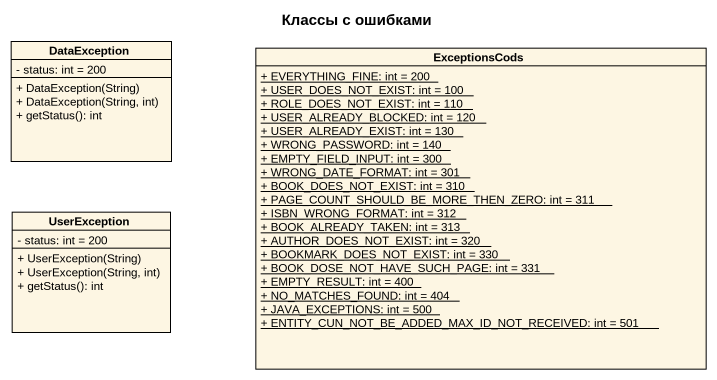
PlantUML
@startuml
title Классы с ошибками
hide circle
hide empty members
skinparam classAttributeIconSize 0
class DataException {
  - status: int = 200
  + DataException(String)
  + DataException(String, int)
  + getStatus(): int
}
class ExceptionsCods {
  {static} + EVERYTHING_FINE: int = 200
  {static} + USER_DOES_NOT_EXIST: int = 100
  {static} + ROLE_DOES_NOT_EXIST: int = 110
  {static} + USER_ALREADY_BLOCKED: int = 120
  {static} + USER_ALREADY_EXIST: int = 130
  {static} + WRONG_PASSWORD: int = 140
  {static} + EMPTY_FIELD_INPUT: int = 300
  {static} + WRONG_DATE_FORMAT: int = 301
  {static} + BOOK_DOES_NOT_EXIST: int = 310
  {static} + PAGE_COUNT_SHOULD_BE_MORE_THEN_ZERO: int = 311
  {static} + ISBN_WRONG_FORMAT: int = 312
  {static} + BOOK_ALREADY_TAKEN: int = 313
  {static} + AUTHOR_DOES_NOT_EXIST: int = 320
  {static} + BOOKMARK_DOES_NOT_EXIST: int = 330
  {static} + BOOK_DOSE_NOT_HAVE_SUCH_PAGE: int = 331
  {static} + EMPTY_RESULT: int = 400
  {static} + NO_MATCHES_FOUND: int = 404
  {static} + JAVA_EXCEPTIONS: int = 500
  {static} + ENTITY_CUN_NOT_BE_ADDED_MAX_ID_NOT_RECEIVED: int = 501
}
class UserException {
  - status: int = 200
  + UserException(String)
  + UserException(String, int)
  + getStatus(): int
}
@enduml
